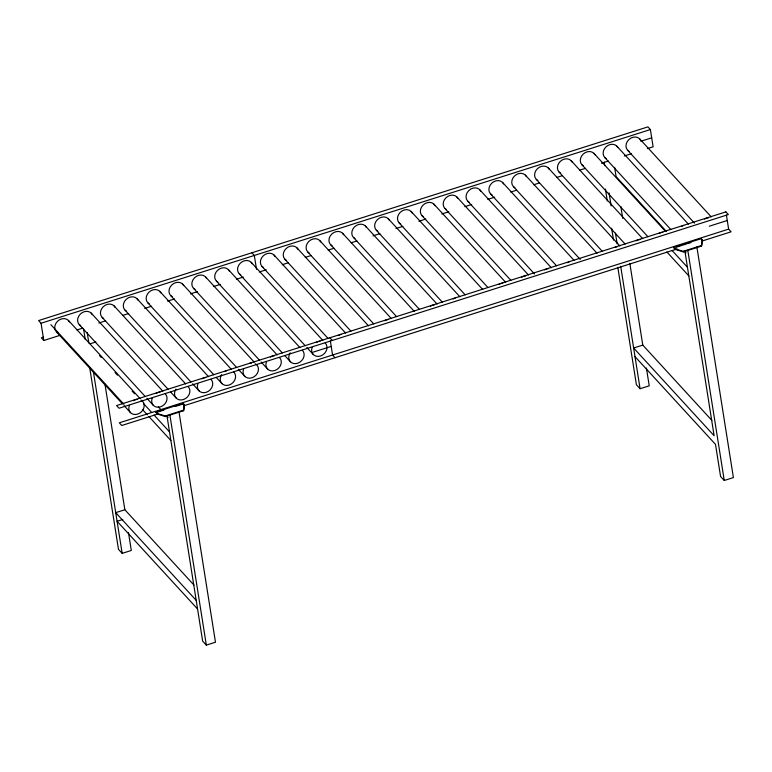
<?xml version="1.0" encoding="UTF-8"?>
<svg xmlns="http://www.w3.org/2000/svg" width="772" height="772" viewBox="0 0 772 772"><rect width="100%" height="100%" fill="white"/><g stroke="black" fill="none" stroke-linecap="round" stroke-linejoin="round"><path stroke-width="1.16" d="M183.611 410.723L184.411 404.692L183.186 403.351L155.761 412.065L157.083 413.975L165.333 416.542L183.611 410.723L184.411 404.692M701.536 246.094L702.337 240.053L701.111 238.712L673.686 247.426L675.008 249.337L683.259 251.904L701.536 246.094L702.337 240.053M650.381 129.561L647.92 126.878L38.6 320.573L41.051 323.246L650.381 129.561L653.112 146.805L647.37 148.629M640.837 141.276L651.693 137.831M43.628 337.094L41.331 337.827L43.782 340.5L59.84 335.395M77.036 329.933L82.768 328.11M98.826 323.005L105.706 320.824M122.902 315.352L128.635 313.528M144.682 308.424L151.563 306.243M167.62 301.138L174.501 298.947M190.549 293.852L197.429 291.662M213.477 286.557L220.358 284.376M236.415 279.271L243.296 277.08M259.344 271.976L266.234 269.785M282.311 264.68L288.043 262.856M305.268 257.385L311.01 255.561M328.225 250.08L333.967 248.256M351.183 242.784L356.925 240.96M373.001 235.856L379.882 233.665M395.959 228.551L402.849 226.36M418.916 221.255L425.806 219.065M441.883 213.96L448.764 211.769M464.84 206.655L471.731 204.464M487.798 199.359L494.688 197.169M510.755 192.064L516.497 190.24M533.722 184.759L539.454 182.935M556.68 177.464L562.421 175.64M579.637 170.168L585.379 168.344M601.456 163.23L608.336 161.039M624.413 155.934L631.303 153.744M90.17 343.781L95.882 341.967M313.229 352.119L331.198 346.406M709.285 226.215L727.263 220.502M702.385 240.932L731.084 231.803L728.633 229.13L119.303 422.824L121.754 425.497L157.305 414.197M155.857 412.644L163.847 410.096M175.273 406.468L183.273 403.93L184.498 405.261M676.06 247.281L681.772 245.457M682.921 245.1L686.347 244.01M687.485 243.643L690.921 242.553M183.678 405.821L677.131 248.96M155.761 412.065L156.986 413.406L165.237 415.963L183.524 410.154M673.686 247.426L674.911 248.767L683.162 251.325L701.449 245.515M193.965 585.07L124.852 509.742L115.713 512.647L196.204 600.384M711.89 420.431L642.787 345.103L633.638 348.008L714.129 435.746L684.88 251.064M122.796 519.459L117.083 521.274L197.574 609.011M89.562 366.748L118.483 549.355L122.169 553.37L131.308 550.465L128.48 532.632M617.822 267.324L636.408 384.717L640.094 388.731L649.233 385.826L646.405 367.993M166.955 415.703L202.65 641.107L206.336 645.122L215.475 642.217L178.95 411.601M635.009 356.635L715.499 444.373L720.575 476.469L724.261 480.483L733.4 477.578L696.875 246.963M639.631 138.825L711.263 216.903M627.723 150.357L694.472 223.118M616.78 146.091L688.412 224.169M702.423 240.623L701.111 238.712M604.881 157.623L670.81 229.496M666.497 231.552L616.095 176.605L614.628 167.35M684.388 251.045L686.009 252.82M593.929 153.348L665.561 231.436M671.997 250.408L687.447 267.247M666.854 251.942L688.807 275.874M582.03 164.89L647.959 236.753M571.087 160.615L642.709 238.693M559.179 172.146L625.108 244.02M548.236 167.881L619.858 245.959M536.328 179.413L602.256 251.286M525.385 175.138L597.017 253.226M513.476 186.679L580.226 259.431M502.533 182.404L574.165 260.492M490.625 193.936L556.564 265.809M479.682 189.671L551.314 267.749M467.774 201.202L534.523 273.963M456.831 196.928L528.463 275.015M444.933 208.469L510.861 280.342M433.98 204.194L505.612 282.282M422.081 215.726L488.01 287.599M411.138 211.46L482.761 289.539M399.23 222.992L465.159 294.865M388.287 218.727L459.919 296.805M376.379 230.259L442.308 302.132M365.436 225.984L437.068 304.072M353.528 237.515L419.457 309.389M342.585 233.25L414.217 311.328M330.677 244.782L396.615 316.655M319.733 240.517L391.365 318.595M307.835 252.048L373.764 323.922M296.882 247.773L368.514 325.861M284.984 259.315L350.913 331.178M274.041 255.04L345.663 333.118M251.865 252.782L254.316 255.455L256.516 269.341M329.837 337.779L332.288 340.452M262.133 266.572L328.061 338.445M251.19 262.306L322.812 340.384M335.019 357.706L332.568 355.033L330.348 341.012M239.281 273.838L305.21 345.711M306.841 347.487L313.355 354.58M228.338 269.563L299.97 347.651M216.43 281.105L282.359 352.968M284.8 355.631L290.504 361.846M205.487 276.83L277.119 354.917M193.579 288.361L259.517 360.235M261.139 362.01L267.652 369.113M182.636 284.096L254.268 362.174M170.728 295.628L236.666 367.501M238.287 369.277L244.801 376.369M159.785 291.353L231.417 369.441M147.886 302.894L213.815 374.767M216.256 377.421L221.95 383.636M136.943 298.619L208.565 376.707M125.035 310.151L190.964 382.024M192.595 383.8L199.108 390.902M114.092 305.886L185.714 383.964M102.184 317.417L168.113 389.291M170.554 391.954L176.257 398.159M91.241 313.142L162.873 391.23M158.328 406.825L161.58 410.366M166.463 415.683L168.084 417.459M79.333 324.684L145.261 396.557M146.892 398.323L153.406 405.425M68.39 320.409L140.022 398.497M99.598 355.67L101.219 357.436M115.047 372.509L117.479 375.163M132.118 391.115L134.56 393.778M143.495 403.524L151.63 412.393M154.072 415.046L169.512 431.886M142.424 409.488L147.307 414.815M148.928 416.581L170.882 440.513M50.875 324.655L123.954 404.325M56.481 331.941L122.42 403.814M124.041 405.589L130.555 412.692M726.413 215.118L728.633 229.13M687.823 250.446L724.261 480.483M683.162 251.325L683.259 251.904M674.911 248.767L675.008 249.337M620.833 206.549L622.714 218.389M629.836 263.387L642.787 345.103M604.206 162.168L604.756 165.633M609.069 192.875L611.134 205.902M615.448 233.134L617.137 243.798M620.698 266.292L640.094 388.731M605.422 189.072L607.303 200.923M611.617 228.203L613.499 240.053M183.186 403.351L183.273 403.93M169.898 415.085L206.336 645.122M165.237 415.963L165.333 416.542M156.986 413.406L157.083 413.975M104.973 384.205L124.852 509.742M87.197 332.587L88.848 342.99M93.393 371.718L122.169 553.37M83.55 328.804L85.248 339.477M41.051 323.246L43.782 340.5M629.19 151.437A8.289 6.938 -42.5 0 1 628.794 139.664A8.289 6.938 -42.5 0 1 640.692 140.292M514.943 187.75A8.289 6.938 -42.5 0 1 514.548 175.977A8.289 6.938 -42.5 0 1 526.446 176.614M658.873 233.607A8.289 6.938 -42.5 0 1 662.801 232.304M583.497 165.961A8.289 6.938 -42.5 0 1 583.092 154.188A8.289 6.938 -42.5 0 1 594.99 154.825M325.253 343.048A8.289 6.938 -42.5 0 1 320.563 355.969A8.289 6.938 -42.5 0 1 312.1 347.429M316.124 342.565A8.289 6.938 -42.5 0 1 320.062 341.253M240.748 274.919A8.289 6.938 -42.5 0 1 240.353 263.146A8.289 6.938 -42.5 0 1 252.251 263.773M492.092 195.017A8.289 6.938 -42.5 0 1 491.696 183.244A8.289 6.938 -42.5 0 1 503.595 183.881M537.794 180.494A8.289 6.938 -42.5 0 1 537.399 168.721A8.289 6.938 -42.5 0 1 549.297 169.348M309.302 253.129A8.289 6.938 -42.5 0 1 308.897 241.356A8.289 6.938 -42.5 0 1 320.795 241.983M233.858 372.104A8.289 6.938 -42.5 0 1 233.289 382.275A8.289 6.938 -42.5 0 1 222.896 384.408A8.289 6.938 -42.5 0 1 221.651 374.603M224.729 371.622A8.289 6.938 -42.5 0 1 226.65 370.714M149.353 303.965A8.289 6.938 -42.5 0 1 148.948 292.192A8.289 6.938 -42.5 0 1 160.846 292.829M423.548 216.807A8.289 6.938 -42.5 0 1 423.143 205.034A8.289 6.938 -42.5 0 1 435.051 205.67M302.412 350.314A8.289 6.938 -42.5 0 1 301.842 360.485A8.289 6.938 -42.5 0 1 291.44 362.618A8.289 6.938 -42.5 0 1 290.195 352.814M217.897 282.176A8.289 6.938 -42.5 0 1 217.501 270.403A8.289 6.938 -42.5 0 1 229.4 271.04M446.399 209.54A8.289 6.938 -42.5 0 1 445.994 197.767A8.289 6.938 -42.5 0 1 457.892 198.404M172.204 296.709A8.289 6.938 -42.5 0 1 171.799 284.936A8.289 6.938 -42.5 0 1 183.697 285.563M255.242 363.757A8.289 6.938 -42.5 0 1 257.385 373.262A8.289 6.938 -42.5 0 1 247.426 377.913A8.289 6.938 -42.5 0 1 243.547 369.219M249.501 363.458A8.289 6.938 -42.5 0 1 251.508 363.043M544.627 269.93A8.289 6.938 -42.5 0 1 548.554 268.617M279.56 357.571A8.289 6.938 -42.5 0 1 274.861 370.492A8.289 6.938 -42.5 0 1 266.398 361.962M270.432 357.089A8.289 6.938 -42.5 0 1 274.359 355.776M195.046 289.442A8.289 6.938 -42.5 0 1 194.65 277.669A8.289 6.938 -42.5 0 1 206.549 278.306M606.348 158.704A8.289 6.938 -42.5 0 1 605.943 146.931A8.289 6.938 -42.5 0 1 617.841 147.558M704.575 219.084A8.289 6.938 -42.5 0 1 708.503 217.772M560.646 173.227A8.289 6.938 -42.5 0 1 560.24 161.454A8.289 6.938 -42.5 0 1 572.149 162.091M263.599 267.652A8.289 6.938 -42.5 0 1 263.194 255.879A8.289 6.938 -42.5 0 1 275.102 256.507M521.776 277.196A8.289 6.938 -42.5 0 1 525.703 275.884M188.156 386.627A8.289 6.938 -42.5 0 1 187.596 396.798A8.289 6.938 -42.5 0 1 177.193 398.931A8.289 6.938 -42.5 0 1 175.948 389.127M377.846 231.339A8.289 6.938 -42.5 0 1 377.45 219.566A8.289 6.938 -42.5 0 1 389.349 220.194M636.022 240.874A8.289 6.938 -42.5 0 1 639.959 239.561M103.651 318.498A8.289 6.938 -42.5 0 1 103.245 306.725A8.289 6.938 -42.5 0 1 115.153 307.352M140.996 400.079A8.289 6.938 -42.5 0 1 143.138 409.585A8.289 6.938 -42.5 0 1 133.18 414.236A8.289 6.938 -42.5 0 1 129.3 405.541M133.324 400.668A8.289 6.938 -42.5 0 1 137.262 399.365M57.948 333.022A8.289 6.938 -42.5 0 1 57.553 321.248A8.289 6.938 -42.5 0 1 69.451 321.885M354.995 238.596A8.289 6.938 -42.5 0 1 354.599 226.823A8.289 6.938 -42.5 0 1 366.497 227.46M430.371 306.243A8.289 6.938 -42.5 0 1 434.308 304.94M211.007 379.361A8.289 6.938 -42.5 0 1 206.307 392.282A8.289 6.938 -42.5 0 1 197.844 383.752M201.878 378.878A8.289 6.938 -42.5 0 1 205.815 377.566M126.502 311.232A8.289 6.938 -42.5 0 1 126.097 299.459A8.289 6.938 -42.5 0 1 138.005 300.096M400.697 224.073A8.289 6.938 -42.5 0 1 400.292 212.3A8.289 6.938 -42.5 0 1 412.2 212.927M286.451 260.386A8.289 6.938 -42.5 0 1 286.045 248.613A8.289 6.938 -42.5 0 1 297.944 249.25M567.468 262.663A8.289 6.938 -42.5 0 1 569.398 261.766M681.724 226.35A8.289 6.938 -42.5 0 1 683.645 225.453M469.251 202.283A8.289 6.938 -42.5 0 1 468.845 190.51A8.289 6.938 -42.5 0 1 480.744 191.138M384.678 320.776A8.289 6.938 -42.5 0 1 388.605 319.463M615.101 247.243A8.289 6.938 -42.5 0 1 617.108 246.828M332.143 245.863A8.289 6.938 -42.5 0 1 331.748 234.09A8.289 6.938 -42.5 0 1 343.646 234.717M498.924 284.453A8.289 6.938 -42.5 0 1 502.861 283.141M453.222 298.986A8.289 6.938 -42.5 0 1 455.152 298.079M338.976 335.299A8.289 6.938 -42.5 0 1 340.896 334.401M165.314 393.894A8.289 6.938 -42.5 0 1 160.615 406.805A8.289 6.938 -42.5 0 1 152.152 398.275M156.176 393.411A8.289 6.938 -42.5 0 1 160.113 392.099M80.799 325.765A8.289 6.938 -42.5 0 1 80.404 313.992A8.289 6.938 -42.5 0 1 92.302 314.619M725.892 211.875L116.572 405.57L119.023 408.243L728.353 214.558L725.892 211.875"/></g></svg>
